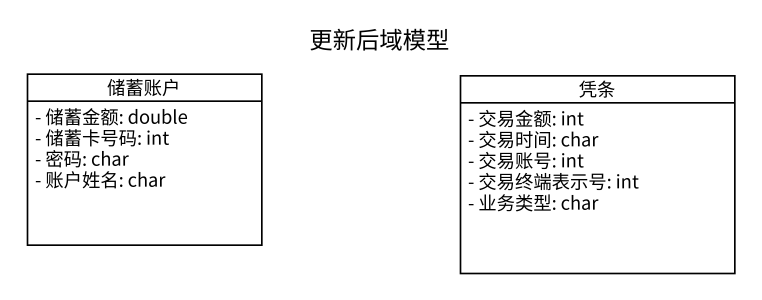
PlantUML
@startuml
title 更新后域模型
hide circle
hide empty members
skinparam classAttributeIconSize 0
class 储蓄账户 {
  - 储蓄金额: double
  - 储蓄卡号码: int
  - 密码: char
  - 账户姓名: char
}
class 凭条 {
  - 交易金额: int
  - 交易时间: char
  - 交易账号: int
  - 交易终端表示号: int
  - 业务类型: char
}
@enduml
